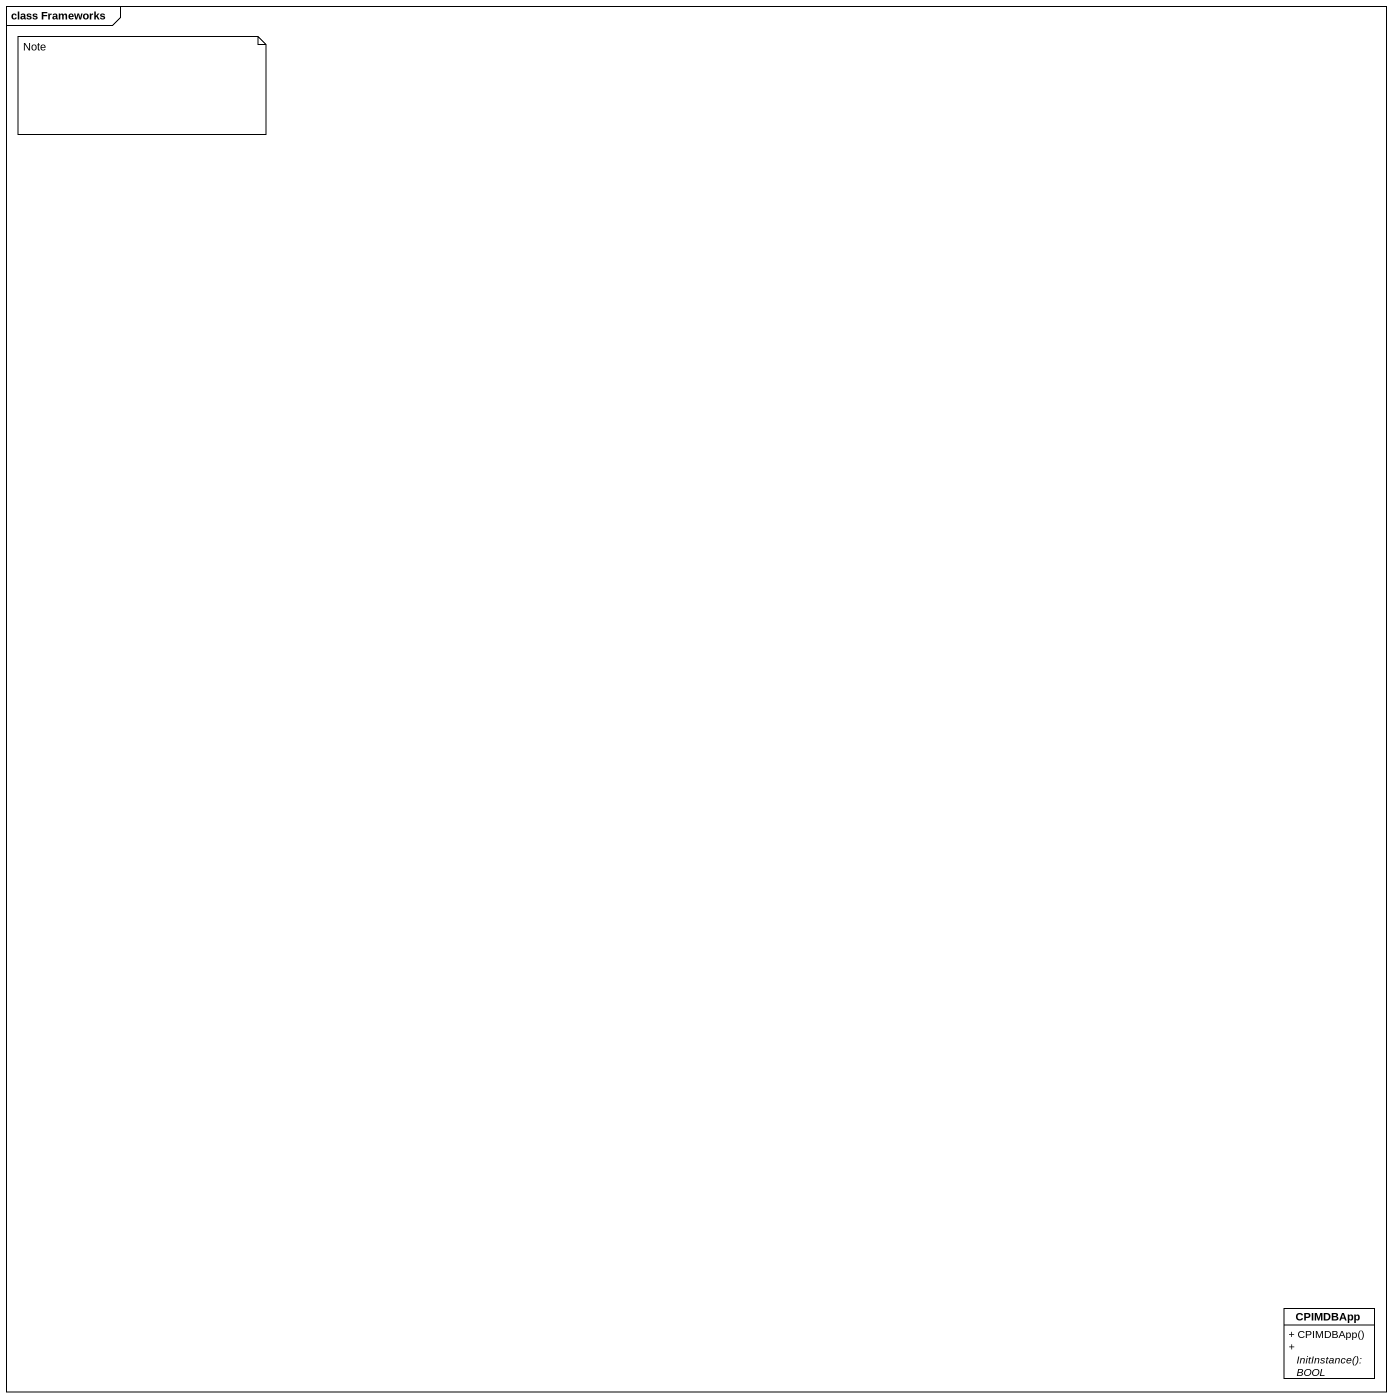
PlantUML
@startuml
mainframe class Frameworks
hide circle
hide empty members
skinparam classAttributeIconSize 0
class CPIMDBApp {
  + CPIMDBApp()
  {abstract} + InitInstance(): BOOL
}
note as N1
  Note
end note
@enduml
